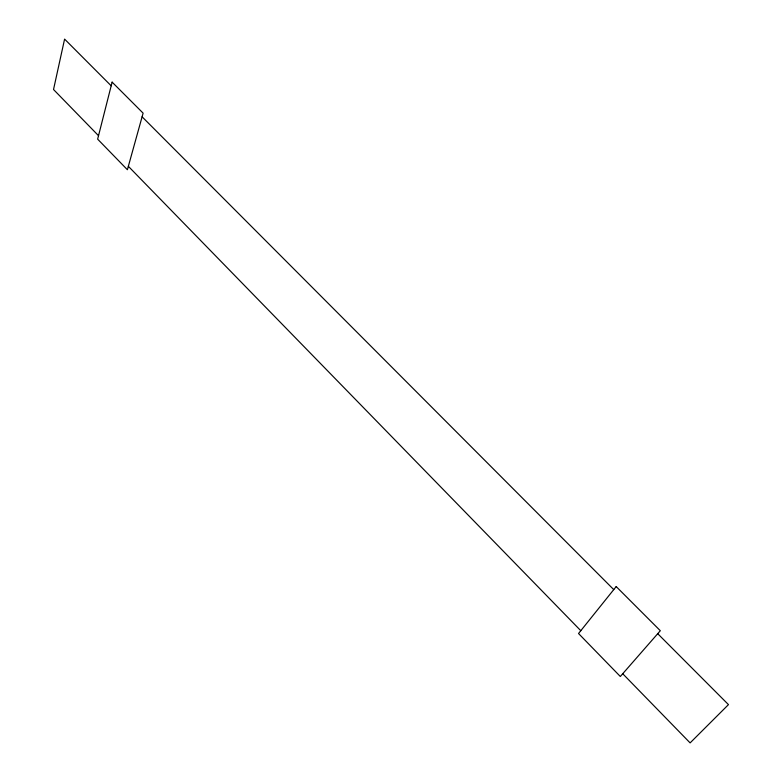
<?xml version="1.0" encoding="UTF-8"?>
<svg xmlns="http://www.w3.org/2000/svg" width="782" height="782" viewBox="0 0 782 782"><rect width="100%" height="100%" fill="white"/><g stroke="black" fill="none" stroke-linecap="round" stroke-linejoin="round"><path stroke-width="1.17" d="M111.181 85.815L64.593 39.1L53.528 89.51L98.522 135.697M142.099 116.801L613.753 589.618M657.721 633.694L728.472 704.621L690.115 742.9L622.726 673.732M128.356 166.312L580.791 630.693M112.119 82.13L97.642 139.147L127.398 169.733L143.116 113.146L112.119 82.13M616.196 586.568L578.533 633.518L620.322 676.489L660.321 630.722L616.196 586.568"/></g></svg>
